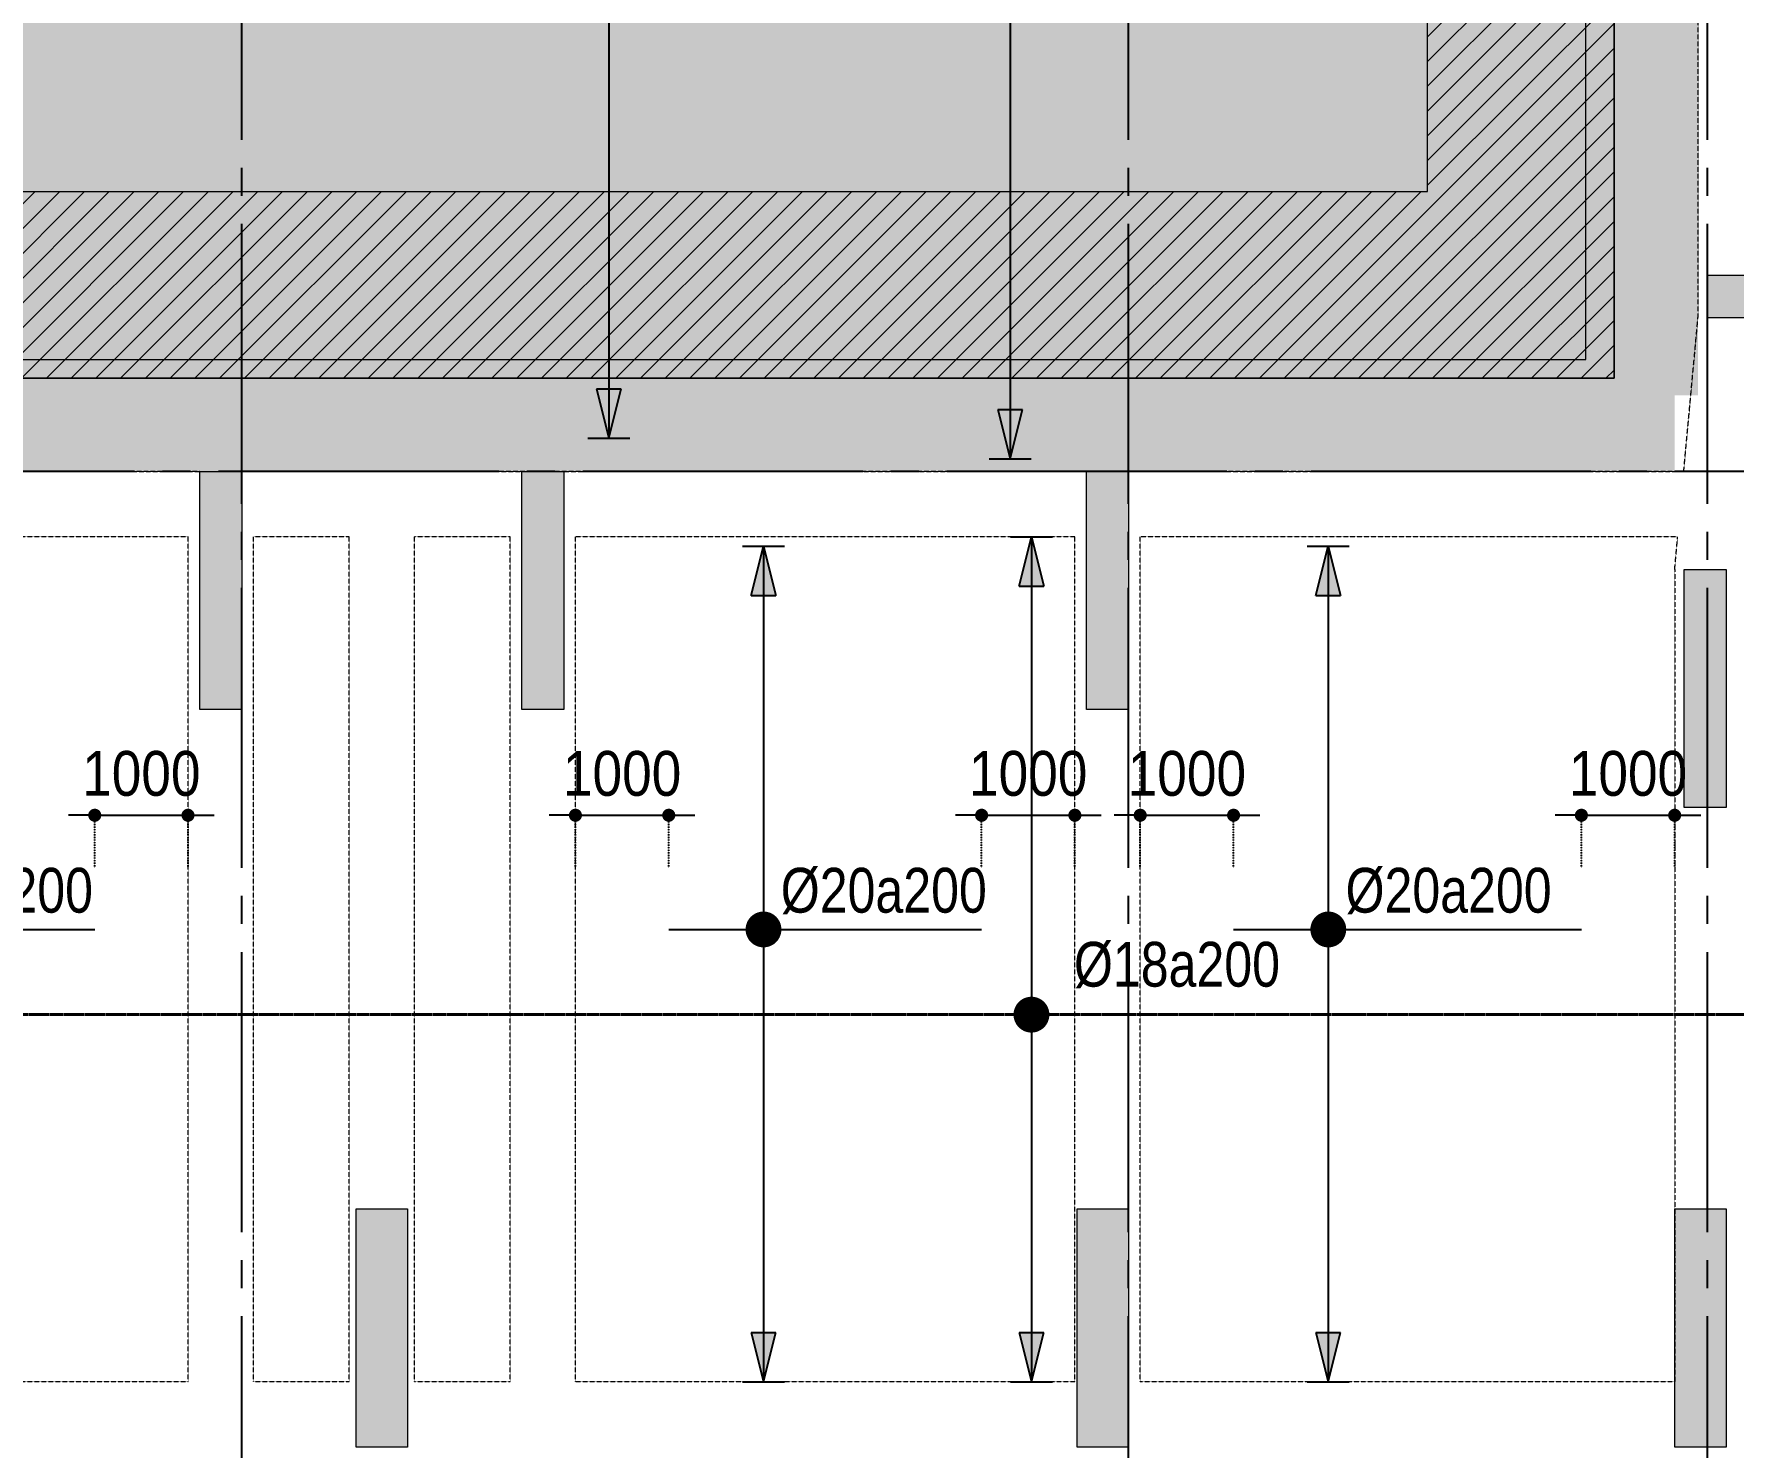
# Model space of a CAD drawing. Header units: millimetres. Extents: x -3819597 to -2591384, y 582389 to 820195.
# Drawn here: x -3030331 to -3012131, y 622231 to 637369 of the extents above; entities that cross this region are included whole.
import ezdxf
from ezdxf.enums import TextEntityAlignment as Align

# ---------------------------------------------------------------- set-up
doc = ezdxf.new("R2010")
doc.units = ezdxf.units.MM
doc.header["$MEASUREMENT"] = 0
for name, pattern in [('CENTER', [2, 1.25, -0.25, 0.25, -0.25]), ('CHG_XX_Damsan_Ham 2$0$CHG_XX_Damsan_Ham 2$0$HIDDEN', [0.375, 0.25, -0.125]), ('CHG_XX_Luoi truc$0$MB_Luoi truc$0$Center101', [13, 10, -1, 1, -1]), ('DOT2', [0.125, 0, -0.125]), ('HIDDEN', [0.375, 0.25, -0.125])]:
    doc.linetypes.add(name, pattern=pattern)
doc.layers.get('0').update_dxf_attribs({"lineweight": 9})
doc.layers.get('Defpoints').update_dxf_attribs({"color": 10, "lineweight": 0})
for name, color, linetype in [('02HN. TEXT B', 1, 'Continuous'), ('08HN. SSS X', 6, 'Continuous'), ('12HN. GRID', 1, 'CENTER'), ("CHG_XX_Damsan_Ham 2$0$CHG_XX_Damsan_Ham 2$0$'S_General_Hatch_8", 8, 'Continuous'), ('CHG_XX_Luoi truc$0$Grid', 34, 'Continuous'), ('CHG_XX_Luoi truc$0$Grid Line', 8, 'CHG_XX_Luoi truc$0$MB_Luoi truc$0$Center101'), ('dim', 51, 'Continuous')]:
    doc.layers.add(name, color=color, linetype=linetype)
for name, color, linetype, lineweight in [('CHG_XX_Cot_Ham 2$0$NS-Pier-H2', 150, 'Continuous', 13), ('CHG_XX_Cot_Ham 2$0$NS-Pier-H2 @ 1', 150, 'Continuous', 13), ('CHG_XX_Cot_Ham 2$0$NS-Pier-H2 @ 150', 150, 'Continuous', 13), ("CHG_XX_Damsan_Ham 2$0$CHG_XX_Damsan_Ham 2$0$'S_General_Hidden_1 Thin", 1, 'CHG_XX_Damsan_Ham 2$0$CHG_XX_Damsan_Ham 2$0$HIDDEN', 18), ('CHG_XX_Damsan_Ham 2$0$CHG_XX_Damsan_Ham 2$0$DBAO', 3, 'Continuous', 13), ('CHG_XX_Damsan_Ham 2$0$CHG_XX_Damsan_Ham 2$0$HATCH', 154, 'Continuous', 9), ('CHG_XX_Damsan_Ham 2$0$CHG_XX_Damsan_Ham 2$0$mach ngung thi cong', 6, 'Continuous', 13), ('CHG_XX_Damsan_Ham 2$0$HATCH', 57, 'Continuous', 9), ('CHG_XX_Damsan_Ham 2$0$mach ngung thi cong', 6, 'Continuous', 13), ('thep chay suot', 5, 'HIDDEN', 40)]:
    doc.layers.add(name, color=color, linetype=linetype, lineweight=lineweight)
doc.styles.add('[HN042014]STYLE', font='arial.ttf', dxfattribs={"width": 0.8})
doc.styles.add('CHG_XX_Luoi truc$0$MB_Luoi truc$0$Grid A-F$0$VNI-HelveCB', font='VHELVCB_0.TTF')
doc.styles.add('MB_Luoi truc$0$Arial_C', font='arial.ttf', dxfattribs={"width": 0.85})
doc.dimstyles.new('200', dxfattribs={"dimscale": 200, "dimtxt": 2.4, "dimasz": 0.7, "dimexe": 0.0003, "dimexo": 0, "dimgap": 1, "dimtad": 1, "dimdec": 0, "dimzin": 12, "dimdsep": 46, "dimtxsty": 'MB_Luoi truc$0$Arial_C', "dimblk": 'MB_Luoi truc$0$_Dot', "dimcen": 0.5, "dimclrd": 256, "dimclre": 8, "dimclrt": 1, "dimadec": 0, "dimazin": 0, "dimtfac": 1, "dimtdec": 0, "dimtix": 1, "dimtmove": 2, "dimatfit": 3, "dimldrblk": 'MB_Luoi truc$0$HTT Arrow 30', "dimfxl": 1, "dimtolj": 1, "dimtzin": 0, "dimlwe": -1, "dimarcsym": 0})

# ---------------------------------------------------------------- blocks, each defined once
blk = doc.blocks.new('*U100')
at = {"layer": '12HN. GRID', "linetype": 'Continuous'}
h = blk.add_hatch(color=256, dxfattribs=at)
h.dxf.hatch_style = 1
h.paths.add_polyline_path([(-44, 1192.5), (44, 1192.5), (0, 1368.5)])
h = blk.add_hatch(color=256, dxfattribs=at)
h.dxf.hatch_style = 1
h.paths.add_polyline_path([(0, -1614.8), (44, -1438.8), (-44, -1438.8)])
at = {"layer": '08HN. SSS X', "linetype": 'ByBlock', "ltscale": 10}
for p, q in [((-338.2, 0), (803.6, 0)), ((-338.2, 0), (-338.2, 0)), ((803.6, 0), (803.6, 0))]:
    blk.add_line(p, q, dxfattribs=at)
at = {"layer": '12HN. GRID', "linetype": 'Continuous'}
for p, q in [((-75, 1368.5), (75, 1368.5)), ((-44, 1192.5), (0, 1368.5)), ((0, 1368.5), (0, -1614.8)), ((0, 1368.5), (44, 1192.5)), ((-44, 1192.5), (44, 1192.5)), ((-44, -1438.8), (44, -1438.8)), ((-44, -1438.8), (0, -1614.8)), ((0, -1614.8), (44, -1438.8)), ((-75, -1614.8), (75, -1614.8))]:
    blk.add_line(p, q, dxfattribs=at)
at = {"layer": '12HN. GRID', "linetype": 'Continuous', "const_width": 64, "flags": 128}
blk.add_lwpolyline([(-32, 0, 1), (32, 0, 1)], format="xyb", close=True, dxfattribs=at)
at = {"layer": '02HN. TEXT B', "linetype": 'ByBlock', "style": '[HN042014]STYLE', "width": 0.8, "flags": 8}
blk.add_attdef('1', text='', height=160, dxfattribs=at).set_placement((61.7, 140), align=Align.MIDDLE_LEFT)
blk.add_attdef('0', text='', height=160, dxfattribs=at).set_placement((1102.5, 160), align=Align.MIDDLE_CENTER)
at = {"layer": 'Defpoints', "color": 9, "linetype": 'ByBlock', "style": '[HN042014]STYLE', "width": 0.8, "flags": 9}
for tag, p in [('2', (341.6, 8443.8)), ('3', (341.6, 8039)), ('4', (341.6, 7634.2)), ('5', (341.6, 7243.8))]:
    blk.add_attdef(tag, text='', height=250, dxfattribs=at).set_placement(p, align=Align.MIDDLE_CENTER)
blk = doc.blocks.new('MB_Luoi truc$0$_Dot')
at = {"color": 0, "linetype": 'ByBlock', "lineweight": -2}
blk.add_line((-0.5, 0), (-1, 0), dxfattribs=at)
at = {"color": 0, "linetype": 'ByBlock', "const_width": 0.5}
blk.add_lwpolyline([(-0.25, 0, 1), (0.25, 0, 1)], format="xyb", close=True, dxfattribs=at)
blk = doc.blocks.new('*D94')
at = {"layer": 'Defpoints', "color": 0, "transparency": 16777216}
for p in [(-3028681, 628999), (-3029680, 628435), (-3028681, 628435)]:
    blk.add_point(p, dxfattribs=at)
at = {"layer": 'dim', "lineweight": -2, "transparency": 16777216}
for p, q in [((-3029820, 628999), (-3029960, 628999)), ((-3029680, 628999), (-3028681, 628999)), ((-3028541, 628999), (-3028401, 628999))]:
    blk.add_line(p, q, dxfattribs=at)
at = {"layer": 'dim', "color": 8, "linetype": 'DOT2', "transparency": 16777216}
for p, q in [((-3029680, 628435), (-3029680, 628999)), ((-3028681, 628435), (-3028681, 628999))]:
    blk.add_line(p, q, dxfattribs=at)
at = {"layer": 'dim', "lineweight": -2, "transparency": 16777216, "xscale": 140, "yscale": 140, "zscale": 140}
blk.add_blockref('MB_Luoi truc$0$_Dot', (-3029680, 628999), dxfattribs=at)
at = {"layer": 'dim', "lineweight": -2, "transparency": 16777216, "xscale": 140, "yscale": 140, "zscale": 140, "rotation": 180}
blk.add_blockref('MB_Luoi truc$0$_Dot', (-3028681, 628999), dxfattribs=at)
at = {"layer": 'dim', "color": 1, "transparency": 16777216, "insert": (-3029181, 629444), "char_height": 480, "attachment_point": 5, "style": 'MB_Luoi truc$0$Arial_C'}
blk.add_mtext('\\A1;1000', dxfattribs=at)
blk = doc.blocks.new('MB_Luoi truc$0$HTT Arrow 30')
blk.add_hatch(color=256).paths.add_polyline_path([(-2.5, 0.375), (-2.5, -0.375), (0, 0)])
at = {"color": 0, "linetype": 'ByBlock', "lineweight": -2}
for p, q in [((0, 0), (-2.5, 0.375)), ((-2.5, -0.375), (-2.5, 0.375)), ((0, 0), (-2.5, -0.375))]:
    blk.add_line(p, q, dxfattribs=at)
blk = doc.blocks.new('*U101')
at = {"layer": '12HN. GRID', "linetype": 'Continuous'}
h = blk.add_hatch(color=256, dxfattribs=at)
h.dxf.hatch_style = 1
h.paths.add_polyline_path([(-44, 1192.5), (44, 1192.5), (0, 1368.5)])
h = blk.add_hatch(color=256, dxfattribs=at)
h.dxf.hatch_style = 1
h.paths.add_polyline_path([(0, -1614.8), (44, -1438.8), (-44, -1438.8)])
at = {"layer": '08HN. SSS X', "linetype": 'ByBlock', "ltscale": 10}
for p, q in [((-338.2, 0), (778.3, 0)), ((-338.2, 0), (-338.2, 0)), ((778.3, 0), (778.3, 0))]:
    blk.add_line(p, q, dxfattribs=at)
at = {"layer": '12HN. GRID', "linetype": 'Continuous'}
for p, q in [((-75, 1368.5), (75, 1368.5)), ((-44, 1192.5), (0, 1368.5)), ((0, 1368.5), (0, -1614.8)), ((0, 1368.5), (44, 1192.5)), ((-44, 1192.5), (44, 1192.5)), ((-44, -1438.8), (44, -1438.8)), ((-44, -1438.8), (0, -1614.8)), ((0, -1614.8), (44, -1438.8)), ((-75, -1614.8), (75, -1614.8))]:
    blk.add_line(p, q, dxfattribs=at)
at = {"layer": '12HN. GRID', "linetype": 'Continuous', "const_width": 64, "flags": 128}
blk.add_lwpolyline([(-32, 0, 1), (32, 0, 1)], format="xyb", close=True, dxfattribs=at)
at = {"layer": '02HN. TEXT B', "linetype": 'ByBlock', "style": '[HN042014]STYLE', "width": 0.8, "flags": 8}
blk.add_attdef('1', text='', height=160, dxfattribs=at).set_placement((61.7, 140), align=Align.MIDDLE_LEFT)
blk.add_attdef('0', text='', height=160, dxfattribs=at).set_placement((1102.5, 160), align=Align.MIDDLE_CENTER)
at = {"layer": 'Defpoints', "color": 9, "linetype": 'ByBlock', "style": '[HN042014]STYLE', "width": 0.8, "flags": 9}
for tag, p in [('2', (341.6, 8443.8)), ('3', (341.6, 8039)), ('4', (341.6, 7634.2)), ('5', (341.6, 7243.8))]:
    blk.add_attdef(tag, text='', height=250, dxfattribs=at).set_placement(p, align=Align.MIDDLE_CENTER)
blk = doc.blocks.new('*D97')
at = {"layer": 'Defpoints', "color": 0, "transparency": 16777216}
for p in [(-3023531, 628999), (-3024531, 628435), (-3023531, 628435)]:
    blk.add_point(p, dxfattribs=at)
at = {"layer": 'dim', "lineweight": -2, "transparency": 16777216}
for p, q in [((-3024671, 628999), (-3024811, 628999)), ((-3024531, 628999), (-3023531, 628999)), ((-3023391, 628999), (-3023251, 628999))]:
    blk.add_line(p, q, dxfattribs=at)
at = {"layer": 'dim', "color": 8, "linetype": 'DOT2', "transparency": 16777216}
for p, q in [((-3024531, 628435), (-3024531, 628999)), ((-3023531, 628435), (-3023531, 628999))]:
    blk.add_line(p, q, dxfattribs=at)
at = {"layer": 'dim', "lineweight": -2, "transparency": 16777216, "xscale": 140, "yscale": 140, "zscale": 140}
blk.add_blockref('MB_Luoi truc$0$_Dot', (-3024531, 628999), dxfattribs=at)
at = {"layer": 'dim', "lineweight": -2, "transparency": 16777216, "xscale": 140, "yscale": 140, "zscale": 140, "rotation": 180}
blk.add_blockref('MB_Luoi truc$0$_Dot', (-3023531, 628999), dxfattribs=at)
at = {"layer": 'dim', "color": 1, "transparency": 16777216, "insert": (-3024031, 629444), "char_height": 480, "attachment_point": 5, "style": 'MB_Luoi truc$0$Arial_C'}
blk.add_mtext('\\A1;1000', dxfattribs=at)
blk = doc.blocks.new('*D96')
at = {"layer": 'Defpoints', "color": 0, "transparency": 16777216}
for p in [(-3019181, 628999), (-3020180, 628435), (-3019181, 628435)]:
    blk.add_point(p, dxfattribs=at)
at = {"layer": 'dim', "lineweight": -2, "transparency": 16777216}
for p, q in [((-3020320, 628999), (-3020460, 628999)), ((-3020180, 628999), (-3019181, 628999)), ((-3019041, 628999), (-3018901, 628999))]:
    blk.add_line(p, q, dxfattribs=at)
at = {"layer": 'dim', "color": 8, "linetype": 'DOT2', "transparency": 16777216}
for p, q in [((-3020180, 628435), (-3020180, 628999)), ((-3019181, 628435), (-3019181, 628999))]:
    blk.add_line(p, q, dxfattribs=at)
at = {"layer": 'dim', "lineweight": -2, "transparency": 16777216, "xscale": 140, "yscale": 140, "zscale": 140}
blk.add_blockref('MB_Luoi truc$0$_Dot', (-3020180, 628999), dxfattribs=at)
at = {"layer": 'dim', "lineweight": -2, "transparency": 16777216, "xscale": 140, "yscale": 140, "zscale": 140, "rotation": 180}
blk.add_blockref('MB_Luoi truc$0$_Dot', (-3019181, 628999), dxfattribs=at)
at = {"layer": 'dim', "color": 1, "transparency": 16777216, "insert": (-3019681, 629444), "char_height": 480, "attachment_point": 5, "style": 'MB_Luoi truc$0$Arial_C'}
blk.add_mtext('\\A1;1000', dxfattribs=at)
blk = doc.blocks.new('*U102')
at = {"layer": '12HN. GRID', "linetype": 'Continuous'}
h = blk.add_hatch(color=256, dxfattribs=at)
h.dxf.hatch_style = 1
h.paths.add_polyline_path([(-44, 1192.5), (44, 1192.5), (0, 1368.5)])
h = blk.add_hatch(color=256, dxfattribs=at)
h.dxf.hatch_style = 1
h.paths.add_polyline_path([(0, -1614.8), (44, -1438.8), (-44, -1438.8)])
at = {"layer": '08HN. SSS X', "linetype": 'ByBlock', "ltscale": 10}
for p, q in [((-338.2, 0), (903.6, 0)), ((-338.2, 0), (-338.2, 0)), ((903.6, 0), (903.6, 0))]:
    blk.add_line(p, q, dxfattribs=at)
at = {"layer": '12HN. GRID', "linetype": 'Continuous'}
for p, q in [((-75, 1368.5), (75, 1368.5)), ((-44, 1192.5), (0, 1368.5)), ((0, 1368.5), (0, -1614.8)), ((0, 1368.5), (44, 1192.5)), ((-44, 1192.5), (44, 1192.5)), ((-44, -1438.8), (44, -1438.8)), ((-44, -1438.8), (0, -1614.8)), ((0, -1614.8), (44, -1438.8)), ((-75, -1614.8), (75, -1614.8))]:
    blk.add_line(p, q, dxfattribs=at)
at = {"layer": '12HN. GRID', "linetype": 'Continuous', "const_width": 64, "flags": 128}
blk.add_lwpolyline([(-32, 0, 1), (32, 0, 1)], format="xyb", close=True, dxfattribs=at)
at = {"layer": '02HN. TEXT B', "linetype": 'ByBlock', "style": '[HN042014]STYLE', "width": 0.8, "flags": 8}
blk.add_attdef('1', text='', height=160, dxfattribs=at).set_placement((61.7, 140), align=Align.MIDDLE_LEFT)
blk.add_attdef('0', text='', height=160, dxfattribs=at).set_placement((1102.5, 160), align=Align.MIDDLE_CENTER)
at = {"layer": 'Defpoints', "color": 9, "linetype": 'ByBlock', "style": '[HN042014]STYLE', "width": 0.8, "flags": 9}
for tag, p in [('2', (341.6, 8443.8)), ('3', (341.6, 8039)), ('4', (341.6, 7634.2)), ('5', (341.6, 7243.8))]:
    blk.add_attdef(tag, text='', height=250, dxfattribs=at).set_placement(p, align=Align.MIDDLE_CENTER)
blk = doc.blocks.new('*D98')
at = {"layer": 'Defpoints', "color": 0, "transparency": 16777216}
for p in [(-3017481, 628999), (-3018481, 628435), (-3017481, 628435)]:
    blk.add_point(p, dxfattribs=at)
at = {"layer": 'dim', "lineweight": -2, "transparency": 16777216}
for p, q in [((-3018621, 628999), (-3018761, 628999)), ((-3018481, 628999), (-3017481, 628999)), ((-3017341, 628999), (-3017201, 628999))]:
    blk.add_line(p, q, dxfattribs=at)
at = {"layer": 'dim', "color": 8, "linetype": 'DOT2', "transparency": 16777216}
for p, q in [((-3018481, 628435), (-3018481, 628999)), ((-3017481, 628435), (-3017481, 628999))]:
    blk.add_line(p, q, dxfattribs=at)
at = {"layer": 'dim', "lineweight": -2, "transparency": 16777216, "xscale": 140, "yscale": 140, "zscale": 140}
blk.add_blockref('MB_Luoi truc$0$_Dot', (-3018481, 628999), dxfattribs=at)
at = {"layer": 'dim', "lineweight": -2, "transparency": 16777216, "xscale": 140, "yscale": 140, "zscale": 140, "rotation": 180}
blk.add_blockref('MB_Luoi truc$0$_Dot', (-3017481, 628999), dxfattribs=at)
at = {"layer": 'dim', "color": 1, "transparency": 16777216, "insert": (-3017981, 629444), "char_height": 480, "attachment_point": 5, "style": 'MB_Luoi truc$0$Arial_C'}
blk.add_mtext('\\A1;1000', dxfattribs=at)
blk = doc.blocks.new('*D99')
at = {"layer": 'Defpoints', "color": 0, "transparency": 16777216}
for p in [(-3012756, 628999), (-3013755, 628435), (-3012756, 628435)]:
    blk.add_point(p, dxfattribs=at)
at = {"layer": 'dim', "lineweight": -2, "transparency": 16777216}
for p, q in [((-3013895, 628999), (-3014035, 628999)), ((-3013755, 628999), (-3012756, 628999)), ((-3012616, 628999), (-3012476, 628999))]:
    blk.add_line(p, q, dxfattribs=at)
at = {"layer": 'dim', "color": 8, "linetype": 'DOT2', "transparency": 16777216}
for p, q in [((-3013755, 628435), (-3013755, 628999)), ((-3012756, 628435), (-3012756, 628999))]:
    blk.add_line(p, q, dxfattribs=at)
at = {"layer": 'dim', "lineweight": -2, "transparency": 16777216, "xscale": 140, "yscale": 140, "zscale": 140}
blk.add_blockref('MB_Luoi truc$0$_Dot', (-3013755, 628999), dxfattribs=at)
at = {"layer": 'dim', "lineweight": -2, "transparency": 16777216, "xscale": 140, "yscale": 140, "zscale": 140, "rotation": 180}
blk.add_blockref('MB_Luoi truc$0$_Dot', (-3012756, 628999), dxfattribs=at)
at = {"layer": 'dim', "color": 1, "transparency": 16777216, "insert": (-3013256, 629444), "char_height": 480, "attachment_point": 5, "style": 'MB_Luoi truc$0$Arial_C'}
blk.add_mtext('\\A1;1000', dxfattribs=at)
blk = doc.blocks.new('*U679')
at = {"layer": '12HN. GRID', "linetype": 'Continuous'}
h = blk.add_hatch(color=256, dxfattribs=at)
h.dxf.hatch_style = 1
h.paths.add_polyline_path([(0, -7438.8), (44, -7262.8), (-44, -7262.8)])
for p, q in [((0, 13107.9), (0, -7438.8)), ((-44, -7262.8), (44, -7262.8)), ((-44, -7262.8), (0, -7438.8)), ((0, -7438.8), (44, -7262.8)), ((-75, -7438.8), (75, -7438.8))]:
    blk.add_line(p, q, dxfattribs=at)
at = {"layer": '02HN. TEXT B', "linetype": 'ByBlock', "style": '[HN042014]STYLE', "width": 0.8, "flags": 8}
blk.add_attdef('0', text='', height=160, dxfattribs=at).set_placement((-351.3, 260), align=Align.MIDDLE_CENTER)
blk.add_attdef('1', text='', height=160, dxfattribs=at).set_placement((151.8, 180), align=Align.MIDDLE_LEFT)
at = {"layer": 'Defpoints', "color": 9, "linetype": 'ByBlock', "style": '[HN042014]STYLE', "width": 0.8, "flags": 9}
for tag, p in [('2', (-12025.5, -1000)), ('3', (-12025.5, -1404.8)), ('4', (-12025.5, -1809.5)), ('5', (-12025.5, -2200))]:
    blk.add_attdef(tag, text='', height=250, dxfattribs=at).set_placement(p, align=Align.MIDDLE_CENTER)
blk = doc.blocks.new('*U742')
at = {"layer": '12HN. GRID', "linetype": 'Continuous'}
h = blk.add_hatch(color=256, dxfattribs=at)
h.dxf.hatch_style = 1
h.paths.add_polyline_path([(0, -33101.4), (44, -32925.4), (-44, -32925.4)])
for p, q in [((0, 3196), (0, -33101.4)), ((-44, -32925.4), (44, -32925.4)), ((-44, -32925.4), (0, -33101.4)), ((0, -33101.4), (44, -32925.4)), ((-75, -33101.4), (75, -33101.4))]:
    blk.add_line(p, q, dxfattribs=at)
at = {"layer": '02HN. TEXT B', "linetype": 'ByBlock', "style": '[HN042014]STYLE', "width": 0.8, "flags": 8}
blk.add_attdef('1', text='', height=160, dxfattribs=at).set_placement((210.5, 140), align=Align.MIDDLE_LEFT)
blk.add_attdef('0', text='', height=160, dxfattribs=at).set_placement((1102.5, 160), align=Align.MIDDLE_CENTER)
at = {"layer": 'Defpoints', "color": 9, "linetype": 'ByBlock', "style": '[HN042014]STYLE', "width": 0.8, "flags": 9}
for tag, p in [('2', (-297.5, 8443.8)), ('3', (-297.5, 8039)), ('4', (-297.5, 7634.2)), ('5', (-297.5, 7243.8))]:
    blk.add_attdef(tag, text='', height=250, dxfattribs=at).set_placement(p, align=Align.MIDDLE_CENTER)
blk = doc.blocks.new('*U1035')
at = {"layer": 'CHG_XX_Cot_Ham 2$0$NS-Pier-H2 @ 1'}
h = blk.add_hatch(color=256, dxfattribs=at)
h.dxf.hatch_style = 1
h.paths.add_polyline_path([(450, 0), (0, 0), (0, -2550), (450, -2550)])
at = {"layer": 'CHG_XX_Cot_Ham 2$0$NS-Pier-H2 @ 150'}
h = blk.add_hatch(color=256, dxfattribs=at)
h.dxf.hatch_style = 1
h.paths.add_polyline_path([(450, 0), (0, 0), (0, -2550), (450, -2550)])
blk = doc.blocks.new('CHG_XX_Cot_Ham 2$0$Block A_C450x2250')
at = {"layer": 'CHG_XX_Cot_Ham 2$0$NS-Pier-H2'}
blk.add_lwpolyline([(450, -2550), (0, -2550), (0, 0), (450, 0)], close=True, dxfattribs=at)
blk.add_blockref('*U1035', (0, 0), dxfattribs=at)
blk = doc.blocks.new('*U1038')
at = {"layer": 'CHG_XX_Cot_Ham 2$0$NS-Pier-H2 @ 1'}
h = blk.add_hatch(color=256, dxfattribs=at)
h.dxf.hatch_style = 1
h.paths.add_polyline_path([(550, 0), (0, 0), (0, -2550), (550, -2550)])
at = {"layer": 'CHG_XX_Cot_Ham 2$0$NS-Pier-H2 @ 150'}
h = blk.add_hatch(color=256, dxfattribs=at)
h.dxf.hatch_style = 1
h.paths.add_polyline_path([(550, 0), (0, 0), (0, -2550), (550, -2550)])
blk = doc.blocks.new('CHG_XX_Cot_Ham 2$0$550x2550')
at = {"layer": 'CHG_XX_Cot_Ham 2$0$NS-Pier-H2'}
blk.add_lwpolyline([(550, -2550), (0, -2550), (0, 0), (550, 0)], close=True, dxfattribs=at)
blk.add_blockref('*U1038', (0, 0), dxfattribs=at)
blk = doc.blocks.new('*U1029')
at = {"layer": 'CHG_XX_Luoi truc$0$Grid Line'}
blk.add_line((0, 0), (0, 608), dxfattribs=at)
at = {"layer": 'CHG_XX_Luoi truc$0$Grid', "lineweight": -2, "style": 'CHG_XX_Luoi truc$0$MB_Luoi truc$0$Grid A-F$0$VNI-HelveCB'}
for tag, p in [('GRIDSUB', (0, 617)), ('GRID', (0, -9))]:
    blk.add_attdef(tag, text='', height=5, dxfattribs=at).set_placement(p, align=Align.MIDDLE)
blk = doc.blocks.new('*U1034')
at = {"layer": 'CHG_XX_Luoi truc$0$Grid Line'}
blk.add_line((0, 0), (0, 608), dxfattribs=at)
at = {"layer": 'CHG_XX_Luoi truc$0$Grid', "lineweight": -2, "style": 'CHG_XX_Luoi truc$0$MB_Luoi truc$0$Grid A-F$0$VNI-HelveCB'}
for tag, p in [('GRIDSUB', (0, 617)), ('GRID', (0, -9))]:
    blk.add_attdef(tag, text='', height=5, dxfattribs=at).set_placement(p, align=Align.MIDDLE)
blk = doc.blocks.new('*U1031')
at = {"layer": 'CHG_XX_Luoi truc$0$Grid Line'}
blk.add_line((0, 0), (0, 438), dxfattribs=at)
at = {"layer": 'CHG_XX_Luoi truc$0$Grid', "lineweight": -2, "style": 'CHG_XX_Luoi truc$0$MB_Luoi truc$0$Grid A-F$0$VNI-HelveCB'}
for tag, p in [('GRIDSUB', (0, 447)), ('GRID', (0, -9))]:
    blk.add_attdef(tag, text='', height=5, dxfattribs=at).set_placement(p, align=Align.MIDDLE)
blk = doc.blocks.new('CHG_XX_Luoi truc')
at = {"layer": 'CHG_XX_Luoi truc$0$Grid', "xscale": 300, "yscale": 300, "zscale": 300}
for name, p in [('*U1034', (61150, -12747)), ('*U1029', (70650, -12747)), ('*U1029', (76850, -12747))]:
    blk.add_blockref(name, p, dxfattribs=at)
at = {"layer": 'CHG_XX_Luoi truc$0$Grid', "xscale": 300.0000000000013, "yscale": 300.0000000000013, "zscale": 300.0000000000013, "rotation": 90}
blk.add_blockref('*U1031', (110703, 22700), dxfattribs=at)
blk = doc.blocks.new('CHG_XX_Cot_Ham 2')
at = {"layer": 'CHG_XX_Cot_Ham 2$0$NS-Pier-H2'}
h = blk.add_hatch(color=256, dxfattribs=at)
h.dxf.hatch_style = 1
h.paths.add_polyline_path([(99639.2, 163400), (-10900, 163400), (-10900, 85450), (-300, 85450), (-300, 84050), (32350, 84050), (32350, -9000), (103575.5, -9000), (106050, -6022), (106050, 158254.3)])
h.paths.add_polyline_path([(99533.7, 163100), (105750, 158110.4), (105750, 90450), (105650, 90450), (105750, 90450), (105750, 13850), (105750, 13722.3), (105750, -5913.6), (103434.7, -8700), (93599.8, -8700), (93299.8, -8700), (32650, -8700), (32650, 84350), (0, 84350), (0, 85750), (-10600, 85750), (-10600, 163100), (93600, 163100)], flags=16)
for name, p in [('CHG_XX_Luoi truc', (0, 0)), ('CHG_XX_Cot_Ham 2$0$Block A_C450x2250', (60700, 22700)), ('CHG_XX_Cot_Ham 2$0$Block A_C450x2250', (64150, 22700)), ('CHG_XX_Cot_Ham 2$0$Block A_C450x2250', (70200, 22700)), ('CHG_XX_Cot_Ham 2$0$Block A_C450x2250', (76600, 21650))]:
    blk.add_blockref(name, p, dxfattribs=at)
at = {"layer": 'CHG_XX_Cot_Ham 2$0$NS-Pier-H2', "xscale": -1, "rotation": 90}
blk.add_blockref('CHG_XX_Cot_Ham 2$0$Block A_C450x2250', (76850, 24800), dxfattribs=at)
at = {"layer": 'Defpoints'}
for p in [(62376, 14800), (70100, 14800), (76500, 14800)]:
    blk.add_blockref('CHG_XX_Cot_Ham 2$0$550x2550', p, dxfattribs=at)
blk = doc.blocks.new('CHG_XX_Damsan_Ham 2', base_point=(3089256, -609981))
at = {"layer": "CHG_XX_Damsan_Ham 2$0$CHG_XX_Damsan_Ham 2$0$'S_General_Hatch_8"}
h = blk.add_hatch(dxfattribs=at)
h.set_pattern_fill('CROSS', color=256, scale=2000)
edge = h.paths.add_edge_path()
edge.add_line((76750, 42625), (76750, 65250))
edge.add_line((76750, 65250), (76750, 65850))
edge.add_line((76750, 65850), (77900, 65850))
edge.add_line((77900, 65850), (77900, 89350))
edge.add_line((77900, 89350), (76850, 89350))
edge.add_line((76850, 89350), (76850, 90650))
edge.add_line((76850, 90650), (76852, 131950))
edge.add_line((76852, 131950), (51950, 131950))
edge.add_line((51950, 131950), (51950, 130600))
edge.add_line((51950, 130600), (22700, 130600))
edge.add_line((22700, 130600), (22700, 84050))
edge.add_line((22700, 84050), (32350, 84050))
edge.add_line((32350, 84050), (32350, 22700))
edge.add_line((32350, 22700), (76500, 22700))
edge.add_line((76500, 22700), (76500, 23518))
edge.add_line((76500, 23518), (76750, 23518))
edge.add_line((76750, 23518), (76750, 42625))
edge.add_line((76750, 42625), (76750, 43198))
at = {"layer": 'CHG_XX_Damsan_Ham 2$0$CHG_XX_Damsan_Ham 2$0$HATCH'}
h = blk.add_hatch(dxfattribs=at)
h.set_pattern_fill('ANSI31', color=256, scale=1500)
h.set_pattern_definition([(45, (-2702289.21, 609981.01), (-132.582521, 132.582521), [])])
h.paths.add_polyline_path([(32350, 25700), (73852, 25700), (73852, 127600), (25700, 127600), (25700, 84350), (23700, 84350), (23700, 129600), (75851, 129600), (75851, 23700), (32350, 23700)])
at = {"layer": "CHG_XX_Damsan_Ham 2$0$CHG_XX_Damsan_Ham 2$0$'S_General_Hidden_1 Thin", "ltscale": 10}
for p, q in [((60700, 22700), (55150, 22700)), ((62301, 22700), (61150, 22700)), ((70075, 22700), (63001, 22700)), ((76500, 22700), (70775, 22700)), ((60575, 22000), (55150, 22000)), ((60575, 12950), (60575, 22000)), ((62301, 22000), (61275, 22000)), ((61275, 12950), (61275, 22000)), ((62301, 12950), (62301, 22000)), ((64025, 22000), (63001, 22000)), ((63001, 12950), (63001, 22000)), ((64025, 12950), (64025, 22000)), ((70075, 22000), (64725, 22000)), ((64725, 12950), (64725, 22000)), ((70075, 12950), (70075, 22000)), ((70775, 12950), (70775, 22000)), ((76532, 22000), (70775, 22000)), ((76500, 21650), (76500, 12950)), ((60575, 12950), (55150, 12950)), ((62301, 12950), (61275, 12950)), ((64025, 12950), (63001, 12950)), ((70075, 12950), (64725, 12950)), ((76500, 12950), (70775, 12950))]:
    blk.add_line(p, q, dxfattribs=at)
for points in [[(32350, 22700), (76597, 22700), (76750, 24350), (76750, 32950), (76750, 40700), (76750, 65850), (77900, 65850)], [(76500, 21650), (76532, 22000)]]:
    blk.add_lwpolyline(points, dxfattribs=at)
at = {"layer": 'CHG_XX_Damsan_Ham 2$0$CHG_XX_Damsan_Ham 2$0$HATCH'}
blk.add_lwpolyline([(32350, 25700), (73852, 25700), (73852, 127600), (25700, 127600), (25700, 84350), (23700, 84350), (23700, 129600), (75851, 129600), (75851, 23700), (32350, 23700), (32350, 25700)], dxfattribs=at)
at = {"layer": 'CHG_XX_Damsan_Ham 2$0$CHG_XX_Damsan_Ham 2$0$mach ngung thi cong'}
blk.add_lwpolyline([(38000, 23700), (75851, 23700), (75851, 50950), (99650, 50950), (99650, -100), (38000, -100)], close=True, dxfattribs=at)
at = {"layer": 'CHG_XX_Damsan_Ham 2$0$mach ngung thi cong'}
blk.add_lwpolyline([(38000, 23900), (75549, 23900), (75549, 50950), (99650, 50950), (99650, -100), (38000, -100)], close=True, dxfattribs=at)
at = {"layer": 'CHG_XX_Damsan_Ham 2$0$CHG_XX_Damsan_Ham 2$0$DBAO'}
blk.add_blockref('CHG_XX_Cot_Ham 2', (0, 0), dxfattribs=at)
at = {"layer": 'CHG_XX_Damsan_Ham 2$0$HATCH'}
blk.add_blockref('CHG_XX_Cot_Ham 2', (0, 0), dxfattribs=at)
blk = doc.blocks.new('*U864')
at = {"layer": '12HN. GRID', "linetype": 'Continuous'}
h = blk.add_hatch(color=256, dxfattribs=at)
h.dxf.hatch_style = 1
h.paths.add_polyline_path([(-44, 1530.1), (44, 1530.1), (0, 1706.1)])
h = blk.add_hatch(color=256, dxfattribs=at)
h.dxf.hatch_style = 1
h.paths.add_polyline_path([(0, -1310.6), (44, -1134.6), (-44, -1134.6)])
for p, q in [((-75, 1706.1), (75, 1706.1)), ((-44, 1530.1), (0, 1706.1)), ((0, 1706.1), (0, -1310.6)), ((0, 1706.1), (44, 1530.1)), ((-44, 1530.1), (44, 1530.1)), ((-44, -1134.6), (44, -1134.6)), ((-44, -1134.6), (0, -1310.6)), ((0, -1310.6), (44, -1134.6)), ((-75, -1310.6), (75, -1310.6))]:
    blk.add_line(p, q, dxfattribs=at)
at = {"layer": '12HN. GRID', "linetype": 'Continuous', "const_width": 64, "flags": 128}
blk.add_lwpolyline([(-32, 0, 1), (32, 0, 1)], format="xyb", close=True, dxfattribs=at)
at = {"layer": 'thep chay suot', "linetype": 'HIDDEN', "ltscale": 10}
blk.add_line((-12344.3, 0), (3430, 0), dxfattribs=at)
at = {"layer": '02HN. TEXT B', "linetype": 'ByBlock', "style": '[HN042014]STYLE', "width": 0.8, "flags": 8}
blk.add_attdef('0', text='', height=160, dxfattribs=at).set_placement((-351.3, 260), align=Align.MIDDLE_CENTER)
blk.add_attdef('1', text='', height=160, dxfattribs=at).set_placement((151.8, 180), align=Align.MIDDLE_LEFT)
at = {"layer": 'Defpoints', "color": 9, "linetype": 'ByBlock', "style": '[HN042014]STYLE', "width": 0.8, "flags": 9}
for tag, p in [('2', (-12025.5, -1000)), ('3', (-12025.5, -1404.8)), ('4', (-12025.5, -1809.5)), ('5', (-12025.5, -2200))]:
    blk.add_attdef(tag, text='', height=250, dxfattribs=at).set_placement(p, align=Align.MIDDLE_CENTER)

msp = doc.modelspace()

# ---------------------------------------------------------------- block references
at = {"layer": '08HN. SSS X', "linetype": 'Continuous', "xscale": 3, "yscale": 3, "zscale": 3}
msp.add_blockref('*U742', (-3024174.2, 732342.8), dxfattribs=at)
at = {"layer": '08HN. SSS X', "linetype": 'Continuous'}
ref = msp.add_blockref('*U100', (-3032091.3, 627775.5), dxfattribs=dict(at, xscale=3, yscale=3, zscale=3))
ref.add_attrib('1', '%%c20a200', dxfattribs={"layer": '02HN. TEXT B', "linetype": 'ByBlock', "height": 480, "style": '[HN042014]STYLE', "width": 0.8}).set_placement((-3031906.2, 628195.5), align=Align.MIDDLE_LEFT)
ref = msp.add_blockref('*U101', (-3022516.3, 627775.5), dxfattribs=dict(at, xscale=3, yscale=3, zscale=3))
ref.add_attrib('1', '%%c20a200', dxfattribs={"layer": '02HN. TEXT B', "linetype": 'ByBlock', "height": 480, "style": '[HN042014]STYLE', "width": 0.8}).set_placement((-3022331.2, 628195.5), align=Align.MIDDLE_LEFT)
ref = msp.add_blockref('*U102', (-3016466.3, 627775.5), dxfattribs=dict(at, xscale=3, yscale=3, zscale=3))
ref.add_attrib('1', '%%c20a200', dxfattribs={"layer": '02HN. TEXT B', "linetype": 'ByBlock', "height": 480, "style": '[HN042014]STYLE', "width": 0.8}).set_placement((-3016281.2, 628195.5), align=Align.MIDDLE_LEFT)
at = {"layer": 'dim', "ltscale": 1500}
msp.add_blockref('CHG_XX_Damsan_Ham 2', (0, 0), dxfattribs=at)
at = {"layer": 'thep chay suot', "xscale": 3, "yscale": 3, "zscale": 3}
msp.add_blockref('*U679', (-3019873.1, 655134.8), dxfattribs=at)
at = {"layer": 'thep chay suot'}
ref = msp.add_blockref('*U864', (-3019646.1, 626862.8), dxfattribs=dict(at, xscale=3, yscale=3, zscale=3))
ref.add_attrib('1', '%%c18a200', dxfattribs={"layer": '02HN. TEXT B', "linetype": 'ByBlock', "height": 480, "style": '[HN042014]STYLE', "width": 0.8}).set_placement((-3019190.7, 627402.8), align=Align.MIDDLE_LEFT)

# ---------------------------------------------------------------- dimensions: what is measured, and where the dimension line sits
at = {"layer": 'dim'}
for base, p1, p2, picture, middle in [((-3028680.9, 628999.4), (-3029680.5, 628435.4), (-3028680.9, 628435.4), '*D94', (-3029180.7, 629444.5)), ((-3023530.9, 628999.4), (-3024530.9, 628435.4), (-3023530.9, 628435.4), '*D97', (-3024030.9, 629444.5)), ((-3019180.9, 628999.4), (-3020180.5, 628435.4), (-3019180.9, 628435.4), '*D96', (-3019680.7, 629444.5)), ((-3017480.9, 628999.4), (-3018480.9, 628435.4), (-3017480.9, 628435.4), '*D98', (-3017980.9, 629444.5)), ((-3012755.9, 628999.4), (-3013755.5, 628435.4), (-3012755.9, 628435.4), '*D99', (-3013255.7, 629444.5))]:
    dim = msp.add_linear_dim(base=base, p1=p1, p2=p2, dimstyle='200', dxfattribs=at)
    dim.commit()
    dim.dimension.update_dxf_attribs({"geometry": picture, "text_midpoint": middle})

doc.saveas('drawing.dxf')
